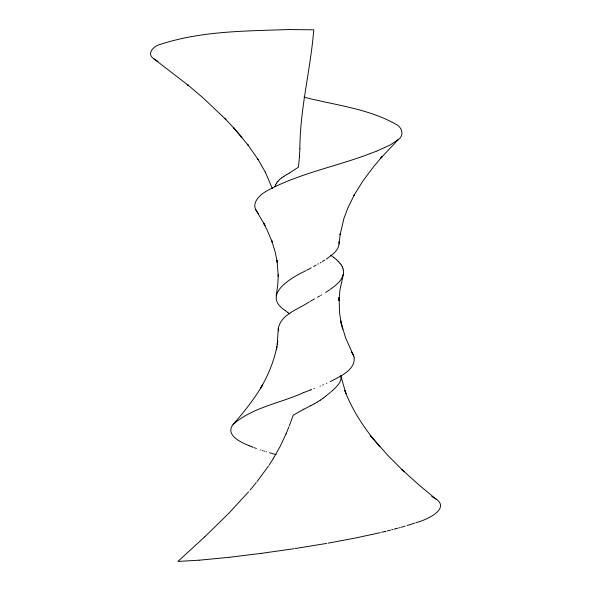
<?xml version="1.0" encoding="UTF-8"?>
<svg xmlns="http://www.w3.org/2000/svg" width="591" height="591" viewBox="0 0 591 591"><rect width="100%" height="100%" fill="white"/><g stroke="black" fill="none" stroke-linecap="round" stroke-linejoin="round"><path stroke-width="0.89" d="M309.315 301.824C298.677 309.226 281.146 313.984 278.272 328.419L277.253 344.354L277.77 341.177L276.359 349.746L276.884 346.548C273.995 361.478 267.945 375.632 260.365 388.76L262.544 384.948C254.241 399.198 243.928 412.149 233.053 424.508C224.875 434.88 240.995 442.46 248.781 445.518M299.888 148.814C299.969 108.67 310.607 69.672 313.747 29.831L288.327 29.557M299.881 148.917L299.445 156.711M326.343 259.021C332.112 254.95 340.12 249.668 338.939 241.564M299.438 156.837L298.477 167.12L289.56 173M339.108 243.98L340.231 233.585L340.091 234.701L343.925 218.448L348.047 207.522L354.534 194.402L353.869 195.614L362.785 181.149L373.844 166.344L382.133 156.615L380.7 158.144L398.57 139.321C404.584 135.199 401.814 126.976 395.955 124.287C367.934 108.412 334.661 105.132 303.996 97.146M305.687 270.826C291.74 277.356 261.163 294.65 285.076 310.46M276.167 295.773L277.718 285.446L278.309 274.438L278.265 276.366L277.024 260.498L277.356 262.5L275.103 251.611L271.528 240.168L272.325 242.347L267.206 230.18L263.616 223.125L265.041 225.54L255.785 209.775C251.736 201.923 260.786 194.047 267.612 190.457C299.489 173.34 335.673 166.662 369.301 153.919M341.31 323.698L339.603 313.053L339.064 297.436L338.975 300.597L339.921 290.115L343.437 273.84L343.474 270.471M343.437 273.84C341.842 280.88 336.006 285.18 330.229 289.413M274.771 186.741L275.472 185.042M289.272 425.86L293.262 415.178L303.752 409.238M288.873 426.909L286.31 433.255M286.214 433.476L285.985 434.023M285.889 434.237L280.178 446.382L273.692 457.907M275.554 184.872L276.529 183.166M273.537 458.158L269.06 465.176M276.625 183.018L277.903 181.341M268.395 466.166L257.085 481.547M256.295 482.544L250.074 490.072M248.53 491.867L229.042 513.04L204.87 536.702M233.127 424.419C252.638 407.206 280.304 403.254 303.301 392.705M278.006 181.223L279.609 179.575M398.563 139.328L390.208 145.002L376.593 151.156M204.745 536.827L177.898 561.45L199.655 560.157M279.72 179.472L281.641 177.891M332.504 390.518C336.589 386.787 342.47 381.476 340.793 375.61M332.341 390.666L330.857 391.966M330.266 392.483L325.966 396.014M325.597 396.302L323.166 398.142M281.744 177.81L283.998 176.251M323.033 398.238L320.27 400.159M329.534 289.885L325.707 292.397M320.248 400.173L317.426 401.991M324.836 260.003L322.376 261.532M284.094 176.184L286.635 174.655M317.241 402.109L314.242 403.86M321.009 262.345L320.152 262.855M321.57 294.916L320.647 295.456M318.475 263.83L317.899 264.155M317.478 297.273L319.591 296.061M286.716 174.611L289.501 173.03M314.087 403.948L310.888 405.685M310.319 301.27L314.515 298.943M313.644 266.519L316.185 265.115M306.648 270.309L311.221 267.841M310.755 405.758L308.243 407.022M303.818 409.201L307.608 407.339M330.273 381.616C339.707 376.437 355.45 370.394 354.142 357.392M326.853 383.204L326.409 383.404M323.447 384.704L322.76 385M320.425 385.989L320.026 386.159M314.397 388.45L313.91 388.642M376.186 151.311L369.737 153.756M311.686 389.513L310.438 389.994M310.349 390.03L303.597 392.594M415.894 522.71C426.768 520.014 454.132 507.551 432.383 496.817M414.823 523.072L407.162 525.532M405.197 526.116L401.415 527.202M400.299 527.519L399.161 527.829M398.024 528.14L396.864 528.457M396.487 528.553L395.726 528.76M395.342 528.864L394.138 529.181M392.919 529.499L391.693 529.824M390.444 530.142L387.26 530.94M385.31 531.427L385.967 531.265M385.214 531.449L384.822 531.545M384.623 531.59L384.135 531.708M383.736 531.804L381.697 532.292M380.323 532.609L357.045 537.692L328.079 543.159M326.66 543.41L295.16 548.544M294 548.721L261.577 553.316M261.222 553.368L229.338 557.291M229.027 557.328L199.81 560.142M288.157 29.557C245.649 31.087 201.753 30.895 160.907 44.222C154.236 45.492 145.549 53.678 154.081 58.974L188.433 85.444L187.229 84.447L203.009 97.811L225.925 119.545M276.196 454.686L269.562 452.758M266.053 451.687L266.497 451.827M264.591 451.228L263.874 450.999M262.456 450.541L262.921 450.689M260.535 449.906L260.919 450.032M256.405 448.473L255.63 448.192M254.92 447.934L254.219 447.675M253.192 447.284L252.808 447.136M252.423 446.995L251.485 446.626M251.116 446.478L250.045 446.042M249.727 445.917L249.092 445.651M158.019 61.501L154.081 58.974M431.748 496.462L432.243 496.743M289.878 313.939L287.632 312.38M330.724 255.201L331.374 255.652M331.492 255.733L333.885 257.499M287.581 312.344L285.313 310.652M334.018 257.602L336.139 259.353M436.402 499.476L418.731 484.716L401.887 469.594L404.17 471.758L388.457 456.067L370.675 436.01L379.895 446.626M336.272 259.471L338.096 261.185M338.229 261.325L339.773 263.025M225.053 118.68L234.162 128.387M258.607 213.979L255.792 209.798M241.985 137.415L233.46 127.567L248.035 145.068L247.481 144.3L258.23 159.703L257.794 158.979L265.669 172.757L265.315 172.062L272.325 188.573M339.899 263.18L341.147 264.834M373.874 439.674C362.032 424.737 351.519 408.499 344.856 390.555L345.934 393.584L341 376.548M351.32 351.756L351.896 352.539M351.977 352.65L352.347 353.211M341.258 265.004L342.219 266.652M352.458 353.396L353.396 355.191M342.315 266.844L342.979 268.447M353.728 356.018L345.447 337.461L340.601 320.699L342.603 329.172M353.484 355.398L354.09 357.163M343.046 268.654L343.437 270.25M278.664 330.916L278.272 328.515"/></g></svg>
